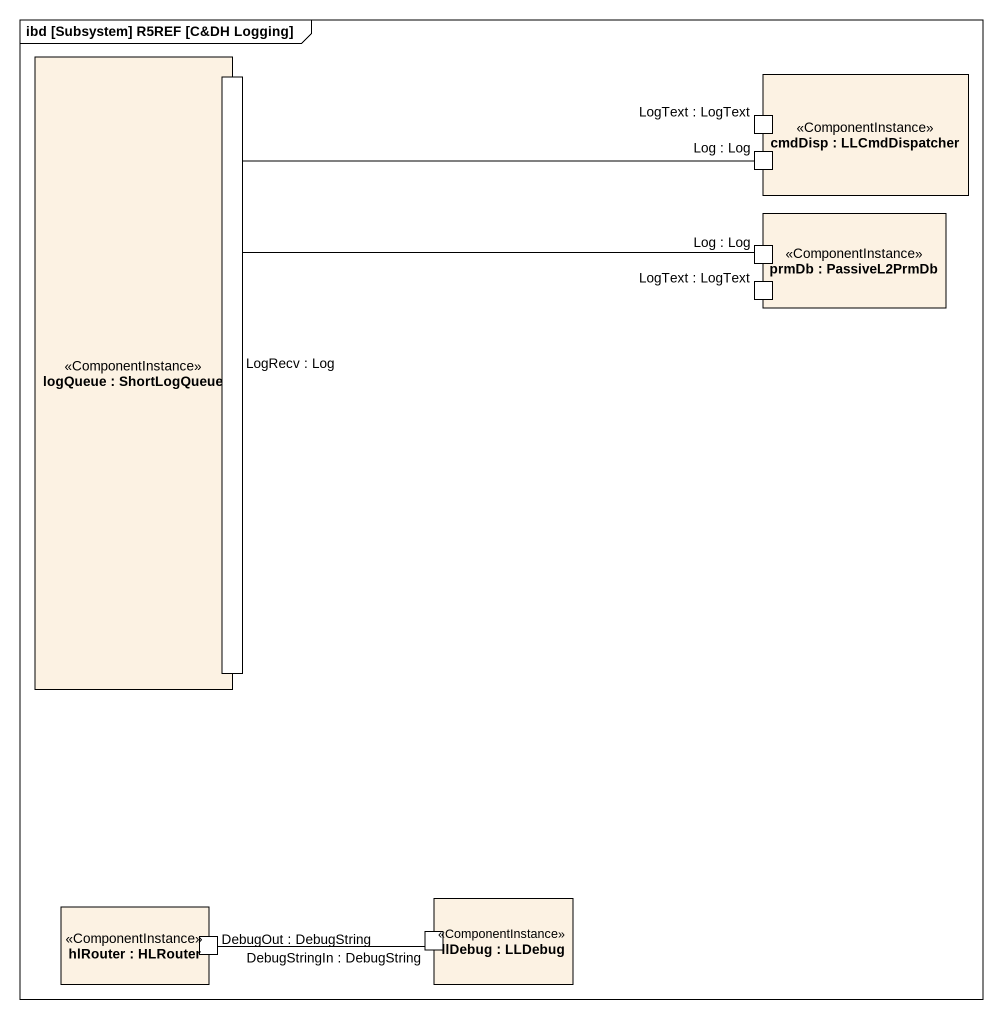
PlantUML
@startuml
mainframe ibd [Subsystem] R5REF [C&DH Logging]
rectangle "logQueue : ShortLogQueue" as logQueue <<ComponentInstance>> {
  port "LogRecv : Log" as LogRecv_Log
}
rectangle "cmdDisp : LLCmdDispatcher" as cmdDisp <<ComponentInstance>> {
  port "LogText : LogText" as LogText_LogText
  port "Log : Log" as Log_Log
}
rectangle "prmDb : PassiveL2PrmDb" as prmDb <<ComponentInstance>> {
  port "Log : Log" as Log_Log_2
  port "LogText : LogText" as LogText_LogText_2
}
rectangle "hlRouter : HLRouter" as hlRouter <<ComponentInstance>> {
  port "DebugOut : DebugString" as DebugOut_DebugString
}
rectangle "llDebug : LLDebug" as llDebug <<ComponentInstance>> {
  port "DebugStringIn : DebugString" as DebugStringIn_DebugString
}
Log_Log -left- LogRecv_Log
Log_Log_2 -left- LogRecv_Log
DebugOut_DebugString -right- DebugStringIn_DebugString
@enduml
